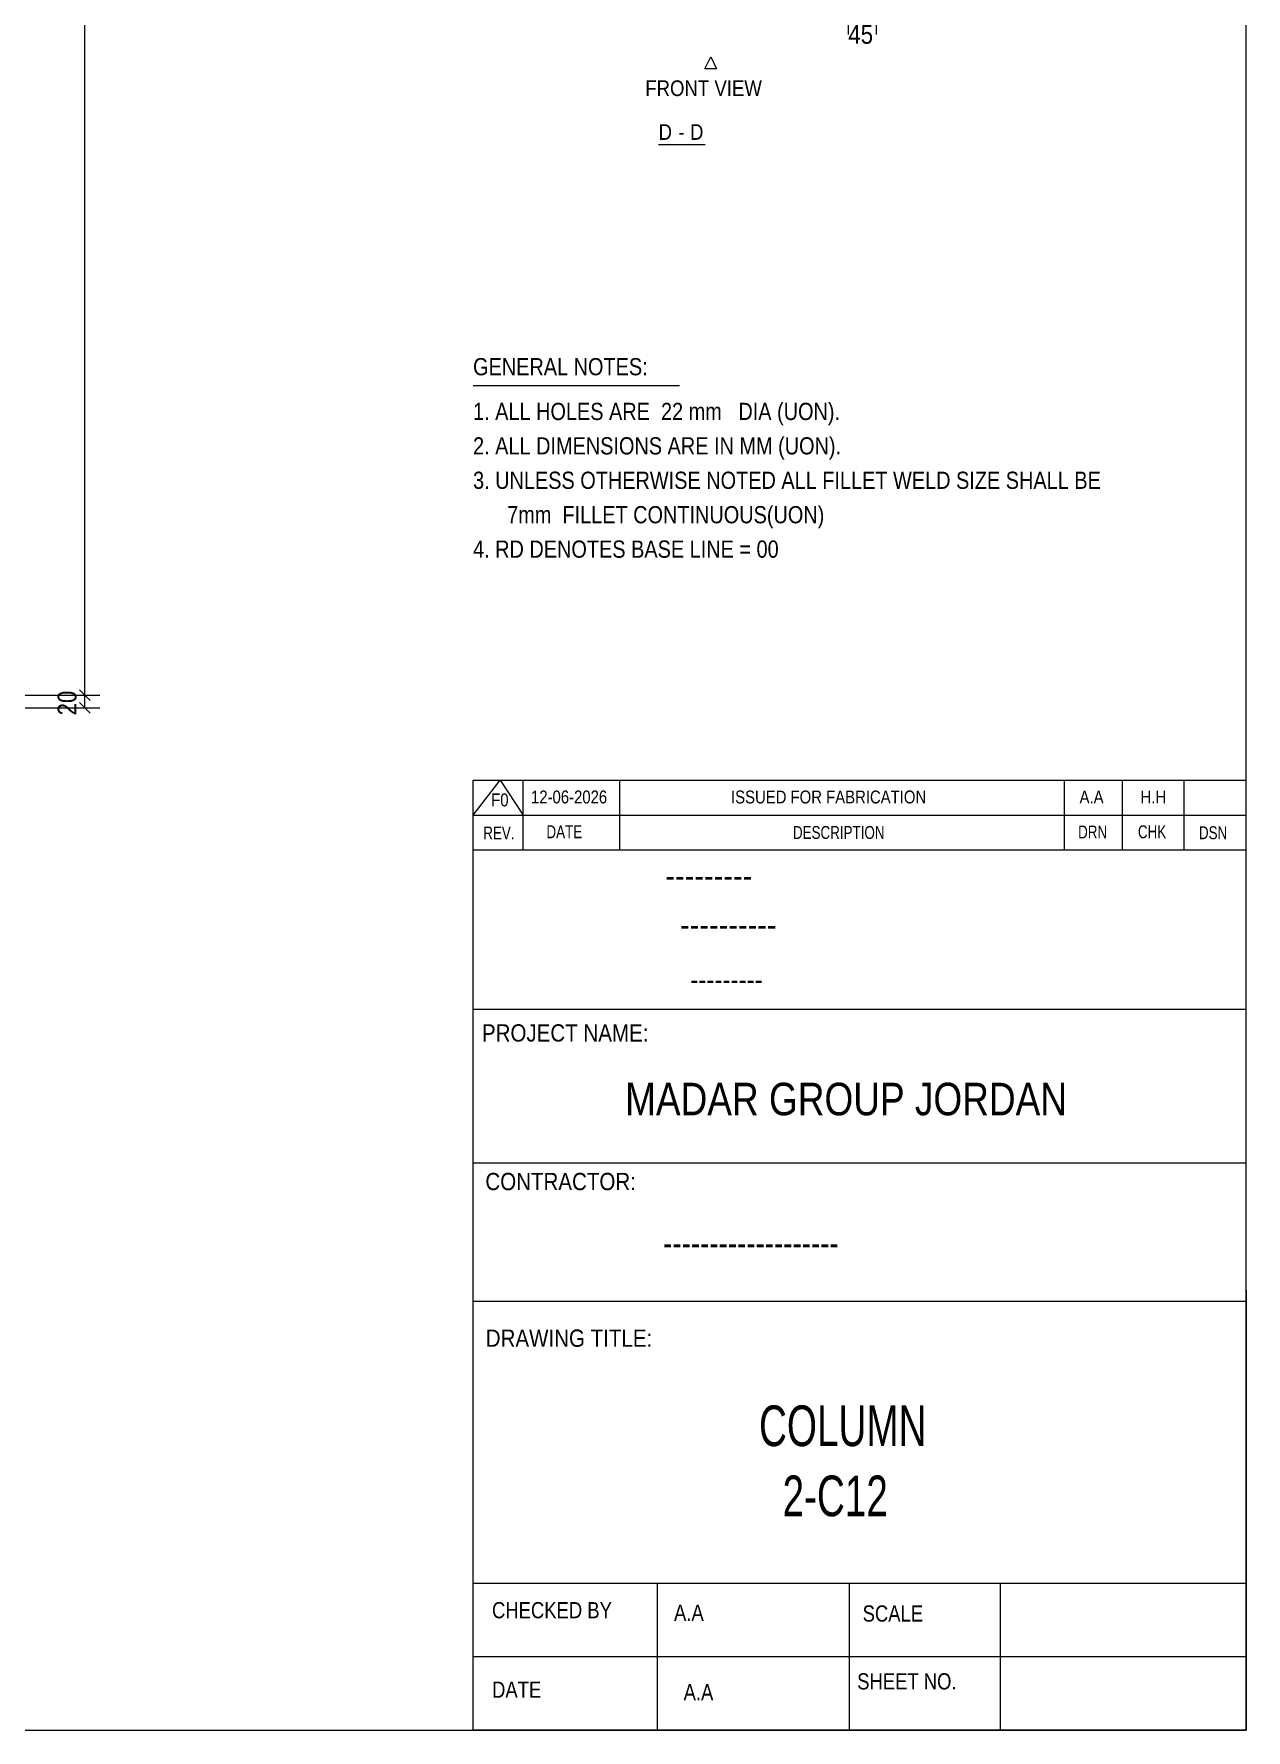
# Model space of a CAD drawing. Header units: millimetres. Extents: x 2 to 579, y 1 to 825.
# Drawn here: x 385.3 to 579, y 5 to 276 of the extents above; entities that cross this region are included whole.
import ezdxf

# ---------------------------------------------------------------- set-up
doc = ezdxf.new("R2010")
doc.units = ezdxf.units.MM
doc.linetypes.add('XKITLINE00', pattern=[0])
for name, color, linetype, lineweight in [('Dimensions', 7, 'Continuous', 0), ('DrawingSheet', 5, 'Continuous', 0), ('OtherObjectType', 7, 'Continuous', 0)]:
    doc.layers.add(name, color=color, linetype=linetype, lineweight=lineweight)
doc.styles.add('@ARIAL_UNICODE_MS_BOLD', font='ARIAL.TTF')
doc.styles.add('ARIAL', font='ARIAL.TTF')
doc.styles.add('ARIAL_NARROW', font='ARIALN.TTF')
doc.styles.add('COMIC_SANS_MS_BOLD', font='COMICBD.TTF')
doc.styles.add('SWIS721_EX_BT', font='ARIAL.TTF')
doc.styles.add('SWISSE', font='ARIAL.TTF')

# ---------------------------------------------------------------- blocks, each defined once
blk = doc.blocks.new('*A162')
at = {"layer": 'DrawingSheet', "color": 5, "linetype": 'XKITLINE00', "lineweight": 0}
for p, q in [((579, 5), (579, 825)), ((5, 5), (579, 5))]:
    blk.add_line(p, q, dxfattribs=at)
blk = doc.blocks.new('*A164')
at = {"layer": 'OtherObjectType', "color": 7, "linetype": 'XKITLINE00', "lineweight": 0}
blk.add_line((455.5, 219.82), (488.5, 219.82), dxfattribs=at)
at = {"layer": 'OtherObjectType', "color": 7, "style": 'ARIAL_NARROW', "width": 1.008832}
for s, p in [('GENERAL NOTES:', (455.5, 221.47)), ('1. ALL HOLES ARE  22 mm   DIA (UON).', (455.5, 214.32)), ('2. ALL DIMENSIONS ARE IN MM (UON).', (455.5, 208.82)), ('3. UNLESS OTHERWISE NOTED ALL FILLET WELD SIZE SHALL BE', (455.5, 203.32)), ('7mm  FILLET CONTINUOUS(UON)', (460.95, 197.82)), ('4. RD DENOTES BASE LINE = 00', (455.5, 192.32))]:
    blk.add_text(s, height=2.75, dxfattribs=at).set_placement(p)
blk = doc.blocks.new('*A165')
at = {"layer": 'OtherObjectType', "color": 7, "linetype": 'XKITLINE00', "lineweight": 0}
for p, q in [((455.5, 156.76), (579, 156.76)), ((455.5, 151.21), (459.82, 156.76)), ((455.5, 151.21), (455.5, 156.76)), ((459.82, 156.76), (463.53, 151.21)), ((463.53, 151.21), (463.53, 156.76)), ((478.97, 151.21), (478.97, 156.76)), ((549.98, 151.21), (549.98, 156.76)), ((559.24, 151.21), (559.24, 156.76)), ((569.12, 151.21), (569.12, 156.76)), ((579, 151.21), (579, 156.76)), ((455.5, 151.21), (579, 151.21)), ((455.5, 145.65), (455.5, 151.21)), ((459.21, 151.21), (579, 151.21)), ((463.53, 145.65), (463.53, 151.21)), ((478.97, 145.65), (478.97, 151.21)), ((549.98, 145.65), (549.98, 151.21)), ((559.24, 145.65), (559.24, 151.21)), ((569.12, 145.65), (569.12, 151.21)), ((579, 145.65), (579, 151.21))]:
    blk.add_line(p, q, dxfattribs=at)
at = {"layer": 'OtherObjectType', "color": 7, "style": 'ARIAL_NARROW'}
for s, height, width, p in [('F0', 2.058, 1.008832, (458.4, 152.59)), ('12-06-2026', 2.058, 1.008832, (464.76, 153.06)), ('ISSUED FOR FABRICATION', 2.0583, 1.008832, (496.71, 153.06)), ('A.A', 2.058, 1.008832, (552.4, 153.06)), ('H.H', 2.058, 1.008832, (562.13, 153.06)), ('REV.', 2.058, 0.907949, (457.13, 147.31)), ('DATE', 2.058, 0.907949, (467.23, 147.5)), ('DESCRIPTION', 2.0583, 0.907949, (506.61, 147.39)), ('DRN', 2.058, 0.907949, (552.17, 147.47)), ('CHK', 2.058, 0.907949, (561.72, 147.5)), ('DSN', 2.058, 0.907949, (571.47, 147.35))]:
    blk.add_text(s, height=height, dxfattribs=dict(at, width=width)).set_placement(p)
blk = doc.blocks.new('*A167')
at = {"layer": 'OtherObjectType', "color": 2, "linetype": 'XKITLINE00', "lineweight": 0}
for p, q in [((455.5, 145.65), (579, 145.65)), ((455.5, 5), (455.5, 145.64)), ((578.98, 145.64), (579, 5)), ((579, 120.14), (455.5, 120.14)), ((455.5, 95.63), (579, 95.63)), ((579, 73.49), (455.5, 73.49)), ((579, 28.4), (455.5, 28.4)), ((484.94, 28.4), (484.94, 5)), ((515.62, 5), (515.62, 28.4)), ((539.75, 5), (539.75, 28.4)), ((579, 16.7), (455.5, 16.7)), ((579, 5), (455.5, 5))]:
    blk.add_line(p, q, dxfattribs=at)
at = {"layer": 'OtherObjectType', "color": 4, "style": '@ARIAL_UNICODE_MS_BOLD', "width": 0.85}
blk.add_text('---------', height=3.9, dxfattribs=at).set_placement((486.23, 139.59))
at = {"layer": 'OtherObjectType', "color": 7, "style": 'ARIAL', "width": 0.85}
for s, height, p in [('----------', 3.9, (488.56, 131.77)), ('---------', 3.25, (490.21, 123.31))]:
    blk.add_text(s, height=height, dxfattribs=at).set_placement(p)
at = {"layer": 'OtherObjectType', "color": 3, "width": 0.85}
for s, style, p in [('PROJECT NAME:', 'SWIS721_EX_BT', (456.92, 115.01)), ('CONTRACTOR:', 'SWISSE', (457.47, 91.27)), ('DRAWING TITLE:', 'SWIS721_EX_BT', (457.53, 66.24))]:
    blk.add_text(s, height=2.7618, dxfattribs=dict(at, style=style)).set_placement(p)
at = {"layer": 'OtherObjectType', "color": 7, "width": 0.85}
for s, height, p in [('MADAR GROUP JORDAN', 5.2, (479.79, 103.23)), ('CHECKED BY', 2.592, (458.53, 22.86)), ('A.A', 2.592, (487.61, 22.45)), ('SCALE', 2.592, (517.74, 22.33)), ('SHEET NO.', 2.592, (516.87, 11.49)), ('DATE', 2.592, (458.54, 10.16)), ('A.A', 2.592, (489.14, 9.76))]:
    blk.add_text(s, height=height, dxfattribs=at).set_placement(p)
at = {"layer": 'OtherObjectType', "color": 1}
for s, height, style, width, p in [('-------------------', 3.9, 'COMIC_SANS_MS_BOLD', 0.85, (485.87, 80.86)), ('COLUMN', 6.5, 'ARIAL', 0.68, (501.19, 50.37)), ('2-C12', 6.5, 'ARIAL', 0.68, (504.95, 39.17))]:
    blk.add_text(s, height=height, dxfattribs=dict(at, style=style, width=width)).set_placement(p)
blk = doc.blocks.new('*A171')
at = {"layer": 'Dimensions', "color": 7, "linetype": 'XKITLINE00', "lineweight": 0}
for p, q in [((392.64, 171.2), (394.34, 169.5)), ((320.99, 170.35), (395.89, 170.35)), ((322.49, 168.35), (395.89, 168.35)), ((392.64, 169.2), (394.34, 167.5)), ((393.49, 168.35), (393.49, 170.35))]:
    blk.add_line(p, q, dxfattribs=at)
at = {"layer": 'Dimensions', "color": 3}
for p in [(393.49, 170.35), (393.49, 168.35)]:
    blk.add_point(p, dxfattribs=at)
at = {"layer": 'Dimensions', "color": 3, "style": 'ARIAL', "width": 0.85}
blk.add_text('20', height=3, rotation=90.0002, dxfattribs=at).set_placement((392.14, 167.12))
blk = doc.blocks.new('*A186')
at = {"layer": 'Dimensions', "color": 7, "linetype": 'XKITLINE00', "lineweight": 0}
for p, q in [((393.49, 170.35), (393.49, 638.89)), ((392.64, 171.2), (394.34, 169.5)), ((320.99, 170.35), (395.89, 170.35))]:
    blk.add_line(p, q, dxfattribs=at)
at = {"layer": 'Dimensions', "color": 3}
blk.add_point((393.49, 170.35), dxfattribs=at)
blk = doc.blocks.new('*A316')
at = {"layer": 'Dimensions', "color": 7, "linetype": 'XKITLINE00', "lineweight": 0}
for p, q in [((515.43, 313.31), (515.43, 275.94)), ((519.91, 302.14), (519.91, 275.94)), ((516.28, 279.64), (514.58, 277.94)), ((520.76, 279.64), (519.06, 277.94)), ((515.43, 278.79), (519.91, 278.79))]:
    blk.add_line(p, q, dxfattribs=at)
at = {"layer": 'Dimensions', "color": 3}
for p in [(515.43, 278.79), (519.91, 278.79)]:
    blk.add_point(p, dxfattribs=at)
at = {"layer": 'Dimensions', "color": 3, "style": 'ARIAL', "width": 0.85}
blk.add_text('45', height=3, dxfattribs=at).set_placement((515.45, 274.44))
blk = doc.blocks.new('*A323')
at = {"layer": 'OtherObjectType', "color": 7, "linetype": 'XKITLINE00', "lineweight": 0}
for p, q in [((437.15, 297.38), (437.15, 299.25)), ((437.15, 299.25), (439.02, 298.31)), ((439.02, 298.31), (437.15, 297.38)), ((439.02, 298.31), (439.02, 298.31)), ((492.54, 270.46), (493.48, 272.34)), ((493.48, 272.34), (494.41, 270.46)), ((493.48, 272.34), (493.48, 272.34)), ((494.41, 270.46), (492.54, 270.46)), ((485.14, 258.34), (492.56, 258.34))]:
    blk.add_line(p, q, dxfattribs=at)
at = {"layer": 'OtherObjectType', "color": 7, "style": 'ARIAL', "width": 0.85}
blk.add_text('TOP VIEW', height=2.5, rotation=90, dxfattribs=at).set_placement((435.27, 290.16))
for s, p in [('FRONT VIEW', (483.01, 266.09)), ('D', (485.14, 259.09)), ('-', (488.3, 259.09)), ('D', (490.16, 259.09))]:
    blk.add_text(s, height=2.5, dxfattribs=at).set_placement(p)

msp = doc.modelspace()

# ---------------------------------------------------------------- block references
at = {"lineweight": 0}
for name in ['*A162', '*A186', '*A316', '*A164', '*A171', '*A165', '*A167']:
    msp.add_blockref(name, (0, 0), dxfattribs=at)
at = {"layer": 'OtherObjectType', "lineweight": 0}
msp.add_blockref('*A323', (0, 0), dxfattribs=at)

doc.saveas('drawing.dxf')
